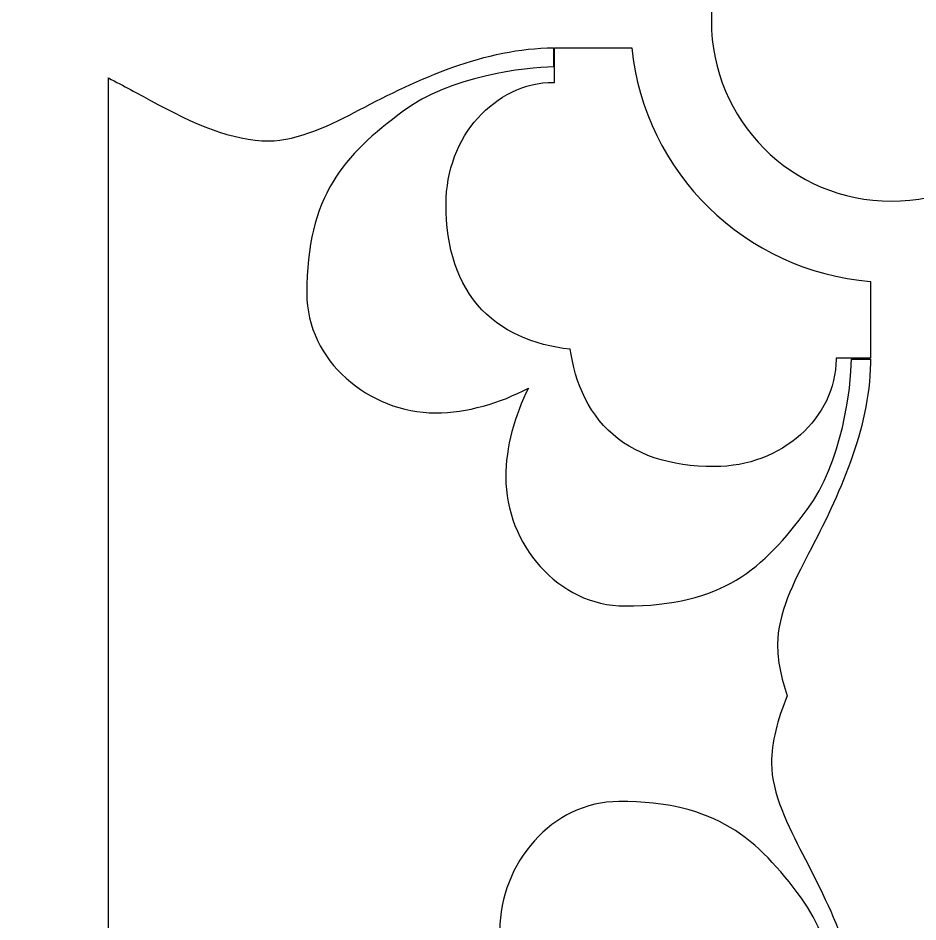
# Model space of a CAD drawing. Header units: centimetres. Extents: x -9.9 to 7.5, y -9.5 to 6.6.
# Drawn here: x 5.596 to 6.441, y 4.645 to 5.494 of the extents above; entities that cross this region are included whole.
import ezdxf

# ---------------------------------------------------------------- set-up
doc = ezdxf.new("R2010")
doc.units = ezdxf.units.CM
doc.header["$MEASUREMENT"] = 0
doc.layers.add('layer 1', color=7, linetype='Continuous')

msp = doc.modelspace()

# ---------------------------------------------------------------- linework, layer by layer
at = {"layer": 'layer 1', "color": 242}
for points, knots in [([(-0.77341, -9.47414), (-0.77341, -9.47414), (-0.77341, 6.55374), (-0.77341, 6.55374), (-0.77341, 6.55374), (-0.77341, 6.55374), (7.53147, 6.55374), (7.53147, 6.55374), (7.53147, 6.55374), (7.53147, 6.55374), (7.53147, -9.47414), (7.53147, -9.47414), (7.53147, -9.47414), (7.53147, -9.47414), (-0.77341, -9.47414), (-0.77341, -9.47414)], [0, 0, 0, 0, 0.2, 0.2, 0.2, 0.2, 0.4, 0.4, 0.4, 0.4, 0.6, 0.6, 0.6, 0.6, 1, 1, 1, 1]), ([(6.2472, 5.49119), (6.2472, 5.5846), (6.32295, 5.66036), (6.41636, 5.66036), (6.41636, 5.66036), (6.50978, 5.66036), (6.58553, 5.5846), (6.58553, 5.49119), (6.58553, 5.49119), (6.58553, 5.39778), (6.50978, 5.32202), (6.41636, 5.32202), (6.41636, 5.32202), (6.32295, 5.32202), (6.2472, 5.39778), (6.2472, 5.49119)], [0, 0, 0, 0, 0.2, 0.2, 0.2, 0.2, 0.4, 0.4, 0.4, 0.4, 0.6, 0.6, 0.6, 0.6, 1, 1, 1, 1]), ([(5.68065, 5.43775), (5.68065, 5.43775), (5.68065, 4.25674), (5.68065, 4.25674), (5.68065, 4.25674), (5.69508, 4.26422), (5.70855, 4.27141), (5.72031, 4.27779), (5.72031, 4.27779), (5.76062, 4.30021), (5.79758, 4.31588), (5.83119, 4.31588), (5.83119, 4.31588), (5.85919, 4.31588), (5.89056, 4.30021), (5.91632, 4.28675), (5.91632, 4.28675), (5.94296, 4.27261), (5.97171, 4.25848), (6.00154, 4.24767), (6.00154, 4.24767), (6.00154, 4.24767), (6.07756, 4.24767), (6.07756, 4.24767), (6.07756, 4.24767), (6.0443, 4.25107), (5.99251, 4.26203), (5.95777, 4.28788), (5.95777, 4.28788), (5.90175, 4.32932), (5.86704, 4.36739), (5.86704, 4.45926), (5.86704, 4.45926), (5.86704, 4.52199), (5.92527, 4.57126), (5.98801, 4.57126), (5.98801, 4.57126), (6.0164, 4.57126), (6.0457, 4.563), (6.07166, 4.54991), (6.07166, 4.54991), (6.05747, 4.57677), (6.04841, 4.60751), (6.04841, 4.63725), (6.04841, 4.63725), (6.04841, 4.7), (6.09768, 4.75823), (6.16041, 4.75823), (6.16041, 4.75823), (6.25228, 4.75823), (6.29034, 4.72352), (6.33179, 4.6675), (6.33179, 4.6675), (6.36427, 4.62383), (6.37324, 4.55325), (6.37324, 4.52637), (6.37324, 4.52637), (6.37324, 4.52637), (6.39116, 4.52637), (6.39116, 4.52637), (6.39116, 4.52637), (6.39116, 4.59022), (6.36204, 4.65406), (6.33291, 4.70894), (6.33291, 4.70894), (6.31946, 4.73471), (6.30379, 4.76607), (6.30379, 4.79408), (6.30379, 4.79408), (6.30379, 4.81403), (6.30931, 4.83515), (6.31848, 4.85746), (6.31848, 4.85746), (6.31271, 4.87435), (6.30939, 4.89054), (6.30939, 4.90601), (6.30939, 4.90601), (6.30939, 4.93402), (6.32506, 4.96539), (6.33852, 4.99115), (6.33852, 4.99115), (6.36706, 5.04492), (6.39557, 5.10727), (6.39672, 5.16982), (6.39672, 5.16982), (6.39672, 5.16982), (6.39672, 5.17373), (6.39672, 5.17373), (6.39672, 5.17373), (6.39672, 5.17373), (6.37884, 5.17373), (6.37884, 5.17373), (6.37884, 5.17373), (6.37884, 5.14684), (6.36988, 5.07626), (6.33739, 5.03259), (6.33739, 5.03259), (6.29595, 4.97658), (6.25787, 4.94187), (6.16601, 4.94187), (6.16601, 4.94187), (6.10328, 4.94187), (6.054, 5.00009), (6.054, 5.06284), (6.054, 5.06284), (6.054, 5.09122), (6.06227, 5.12053), (6.07536, 5.14649), (6.07536, 5.14649), (6.0485, 5.1323), (6.01775, 5.12323), (5.98801, 5.12323), (5.98801, 5.12323), (5.92527, 5.12323), (5.86704, 5.17251), (5.86704, 5.23524), (5.86704, 5.23524), (5.86704, 5.3271), (5.90175, 5.36517), (5.95777, 5.40662), (5.95777, 5.40662), (6.00144, 5.4391), (6.07201, 5.44807), (6.0989, 5.44807), (6.0989, 5.44807), (6.0989, 5.44807), (6.0989, 5.46599), (6.0989, 5.46599), (6.0989, 5.46599), (6.03504, 5.46599), (5.97121, 5.43686), (5.91632, 5.40773), (5.91632, 5.40773), (5.89056, 5.39429), (5.85919, 5.37862), (5.83119, 5.37862), (5.83119, 5.37862), (5.79758, 5.37862), (5.76062, 5.39429), (5.72031, 5.41671), (5.72031, 5.41671), (5.70855, 5.42308), (5.69508, 5.43027), (5.68065, 5.43775)], [0, 0, 0, 0, 0.027027, 0.027027, 0.027027, 0.027027, 0.054054, 0.054054, 0.054054, 0.054054, 0.081081, 0.081081, 0.081081, 0.081081, 0.108108, 0.108108, 0.108108, 0.108108, 0.135135, 0.135135, 0.135135, 0.135135, 0.162162, 0.162162, 0.162162, 0.162162, 0.189189, 0.189189, 0.189189, 0.189189, 0.216216, 0.216216, 0.216216, 0.216216, 0.243243, 0.243243, 0.243243, 0.243243, 0.27027, 0.27027, 0.27027, 0.27027, 0.297297, 0.297297, 0.297297, 0.297297, 0.324324, 0.324324, 0.324324, 0.324324, 0.351351, 0.351351, 0.351351, 0.351351, 0.378378, 0.378378, 0.378378, 0.378378, 0.405405, 0.405405, 0.405405, 0.405405, 0.432432, 0.432432, 0.432432, 0.432432, 0.459459, 0.459459, 0.459459, 0.459459, 0.486486, 0.486486, 0.486486, 0.486486, 0.513514, 0.513514, 0.513514, 0.513514, 0.540541, 0.540541, 0.540541, 0.540541, 0.567568, 0.567568, 0.567568, 0.567568, 0.594595, 0.594595, 0.594595, 0.594595, 0.621622, 0.621622, 0.621622, 0.621622, 0.648649, 0.648649, 0.648649, 0.648649, 0.675676, 0.675676, 0.675676, 0.675676, 0.702703, 0.702703, 0.702703, 0.702703, 0.72973, 0.72973, 0.72973, 0.72973, 0.756757, 0.756757, 0.756757, 0.756757, 0.783784, 0.783784, 0.783784, 0.783784, 0.810811, 0.810811, 0.810811, 0.810811, 0.837838, 0.837838, 0.837838, 0.837838, 0.864865, 0.864865, 0.864865, 0.864865, 0.891892, 0.891892, 0.891892, 0.891892, 0.918919, 0.918919, 0.918919, 0.918919, 0.945946, 0.945946, 0.945946, 0.945946, 1, 1, 1, 1]), ([(6.17241, 5.46599), (6.17241, 5.46599), (6.09988, 5.46599), (6.09988, 5.46599), (6.09988, 5.46599), (6.09988, 5.46599), (6.09988, 5.43363), (6.09988, 5.43363), (6.09988, 5.43363), (6.09988, 5.43363), (6.09851, 5.43363), (6.09851, 5.43363), (6.09851, 5.43363), (6.09851, 5.43363), (6.09378, 5.43349), (6.09378, 5.43349), (6.09378, 5.43349), (6.09378, 5.43349), (6.0887, 5.43303), (6.0887, 5.43303), (6.0887, 5.43303), (6.0887, 5.43303), (6.08368, 5.43228), (6.08368, 5.43228), (6.08368, 5.43228), (6.08368, 5.43228), (6.07873, 5.43124), (6.07873, 5.43124), (6.07873, 5.43124), (6.07873, 5.43124), (6.07386, 5.42993), (6.07386, 5.42993), (6.07386, 5.42993), (6.07386, 5.42993), (6.06908, 5.42836), (6.06908, 5.42836), (6.06908, 5.42836), (6.06908, 5.42836), (6.0644, 5.42654), (6.0644, 5.42654), (6.0644, 5.42654), (6.0644, 5.42654), (6.05982, 5.42447), (6.05982, 5.42447), (6.05982, 5.42447), (6.05982, 5.42447), (6.05535, 5.42216), (6.05535, 5.42216), (6.05535, 5.42216), (6.05535, 5.42216), (6.05101, 5.41963), (6.05101, 5.41963), (6.05101, 5.41963), (6.05101, 5.41963), (6.04679, 5.41688), (6.04679, 5.41688), (6.04679, 5.41688), (6.04679, 5.41688), (6.0427, 5.41392), (6.0427, 5.41392), (6.0427, 5.41392), (6.0427, 5.41392), (6.03875, 5.41075), (6.03875, 5.41075), (6.03875, 5.41075), (6.03875, 5.41075), (6.03494, 5.40738), (6.03494, 5.40738), (6.03494, 5.40738), (6.03494, 5.40738), (6.03127, 5.40381), (6.03127, 5.40381), (6.03127, 5.40381), (6.03127, 5.40381), (6.02777, 5.40006), (6.02777, 5.40006), (6.02777, 5.40006), (6.02777, 5.40006), (6.02442, 5.39613), (6.02442, 5.39613), (6.02442, 5.39613), (6.02442, 5.39613), (6.02124, 5.39203), (6.02124, 5.39203), (6.02124, 5.39203), (6.02124, 5.39203), (6.01822, 5.38775), (6.01822, 5.38775), (6.01822, 5.38775), (6.01822, 5.38775), (6.01539, 5.38331), (6.01539, 5.38331), (6.01539, 5.38331), (6.01539, 5.38331), (6.01275, 5.3787), (6.01275, 5.3787), (6.01275, 5.3787), (6.01275, 5.3787), (6.01029, 5.37395), (6.01029, 5.37395), (6.01029, 5.37395), (6.01029, 5.37395), (6.00804, 5.36904), (6.00804, 5.36904), (6.00804, 5.36904), (6.00804, 5.36904), (6.006, 5.364), (6.006, 5.364), (6.006, 5.364), (6.006, 5.364), (6.00416, 5.35881), (6.00416, 5.35881), (6.00416, 5.35881), (6.00416, 5.35881), (6.00255, 5.3535), (6.00255, 5.3535), (6.00255, 5.3535), (6.00255, 5.3535), (6.00117, 5.34805), (6.00117, 5.34805), (6.00117, 5.34805), (6.00117, 5.34805), (6.00003, 5.3425), (6.00003, 5.3425), (6.00003, 5.3425), (6.00003, 5.3425), (5.99913, 5.33683), (5.99913, 5.33683), (5.99913, 5.33683), (5.99913, 5.33683), (5.99848, 5.33107), (5.99848, 5.33107), (5.99848, 5.33107), (5.99848, 5.33107), (5.99808, 5.32521), (5.99808, 5.32521), (5.99808, 5.32521), (5.99808, 5.32521), (5.99795, 5.31934), (5.99795, 5.31934), (5.99795, 5.31934), (5.99795, 5.31934), (5.99807, 5.3116), (5.99807, 5.3116), (5.99807, 5.3116), (5.99807, 5.3116), (5.99844, 5.30414), (5.99844, 5.30414), (5.99844, 5.30414), (5.99844, 5.30414), (5.99907, 5.29686), (5.99907, 5.29686), (5.99907, 5.29686), (5.99907, 5.29686), (5.99995, 5.28978), (5.99995, 5.28978), (5.99995, 5.28978), (5.99995, 5.28978), (6.00108, 5.28288), (6.00108, 5.28288), (6.00108, 5.28288), (6.00108, 5.28288), (6.00249, 5.27616), (6.00249, 5.27616), (6.00249, 5.27616), (6.00249, 5.27616), (6.00416, 5.26962), (6.00416, 5.26962), (6.00416, 5.26962), (6.00416, 5.26962), (6.0061, 5.26328), (6.0061, 5.26328), (6.0061, 5.26328), (6.0061, 5.26328), (6.00832, 5.25712), (6.00832, 5.25712), (6.00832, 5.25712), (6.00832, 5.25712), (6.01083, 5.25116), (6.01083, 5.25116), (6.01083, 5.25116), (6.01083, 5.25116), (6.01361, 5.2454), (6.01361, 5.2454), (6.01361, 5.2454), (6.01361, 5.2454), (6.01667, 5.23987), (6.01667, 5.23987), (6.01667, 5.23987), (6.01667, 5.23987), (6.02001, 5.23456), (6.02001, 5.23456), (6.02001, 5.23456), (6.02001, 5.23456), (6.02362, 5.22948), (6.02362, 5.22948), (6.02362, 5.22948), (6.02362, 5.22948), (6.0275, 5.22465), (6.0275, 5.22465), (6.0275, 5.22465), (6.0275, 5.22465), (6.03162, 5.22008), (6.03162, 5.22008), (6.03162, 5.22008), (6.03162, 5.22008), (6.03598, 5.21578), (6.03598, 5.21578), (6.03598, 5.21578), (6.03598, 5.21578), (6.04057, 5.21175), (6.04057, 5.21175), (6.04057, 5.21175), (6.04057, 5.21175), (6.04537, 5.208), (6.04537, 5.208), (6.04537, 5.208), (6.04537, 5.208), (6.05036, 5.20452), (6.05036, 5.20452), (6.05036, 5.20452), (6.05036, 5.20452), (6.05552, 5.20132), (6.05552, 5.20132), (6.05552, 5.20132), (6.05552, 5.20132), (6.06084, 5.19839), (6.06084, 5.19839), (6.06084, 5.19839), (6.06084, 5.19839), (6.06632, 5.19573), (6.06632, 5.19573), (6.06632, 5.19573), (6.06632, 5.19573), (6.07193, 5.19333), (6.07193, 5.19333), (6.07193, 5.19333), (6.07193, 5.19333), (6.07766, 5.19117), (6.07766, 5.19117), (6.07766, 5.19117), (6.07766, 5.19117), (6.08352, 5.18926), (6.08352, 5.18926), (6.08352, 5.18926), (6.08352, 5.18926), (6.08949, 5.18757), (6.08949, 5.18757), (6.08949, 5.18757), (6.08949, 5.18757), (6.09557, 5.18611), (6.09557, 5.18611), (6.09557, 5.18611), (6.09557, 5.18611), (6.10175, 5.18486), (6.10175, 5.18486), (6.10175, 5.18486), (6.10175, 5.18486), (6.10803, 5.18381), (6.10803, 5.18381), (6.10803, 5.18381), (6.10803, 5.18381), (6.11442, 5.18296), (6.11442, 5.18296), (6.11442, 5.18296), (6.11442, 5.18296), (6.11461, 5.18294), (6.11461, 5.18294), (6.11461, 5.18294), (6.11461, 5.18294), (6.11537, 5.17813), (6.11537, 5.17813), (6.11537, 5.17813), (6.11537, 5.17813), (6.11658, 5.17187), (6.11658, 5.17187), (6.11658, 5.17187), (6.11658, 5.17187), (6.118, 5.16571), (6.118, 5.16571), (6.118, 5.16571), (6.118, 5.16571), (6.11965, 5.15967), (6.11965, 5.15967), (6.11965, 5.15967), (6.11965, 5.15967), (6.12153, 5.15373), (6.12153, 5.15373), (6.12153, 5.15373), (6.12153, 5.15373), (6.12365, 5.14793), (6.12365, 5.14793), (6.12365, 5.14793), (6.12365, 5.14793), (6.12602, 5.14224), (6.12602, 5.14224), (6.12602, 5.14224), (6.12602, 5.14224), (6.12865, 5.13669), (6.12865, 5.13669), (6.12865, 5.13669), (6.12865, 5.13669), (6.13155, 5.1313), (6.13155, 5.1313), (6.13155, 5.1313), (6.13155, 5.1313), (6.13473, 5.12606), (6.13473, 5.12606), (6.13473, 5.12606), (6.13473, 5.12606), (6.13819, 5.121), (6.13819, 5.121), (6.13819, 5.121), (6.13819, 5.121), (6.14193, 5.11613), (6.14193, 5.11613), (6.14193, 5.11613), (6.14193, 5.11613), (6.14595, 5.11147), (6.14595, 5.11147), (6.14595, 5.11147), (6.14595, 5.11147), (6.15026, 5.10703), (6.15026, 5.10703), (6.15026, 5.10703), (6.15026, 5.10703), (6.15482, 5.10284), (6.15482, 5.10284), (6.15482, 5.10284), (6.15482, 5.10284), (6.15966, 5.0989), (6.15966, 5.0989), (6.15966, 5.0989), (6.15966, 5.0989), (6.16475, 5.09523), (6.16475, 5.09523), (6.16475, 5.09523), (6.16475, 5.09523), (6.17008, 5.09183), (6.17008, 5.09183), (6.17008, 5.09183), (6.17008, 5.09183), (6.17565, 5.08871), (6.17565, 5.08871), (6.17565, 5.08871), (6.17565, 5.08871), (6.18143, 5.08588), (6.18143, 5.08588), (6.18143, 5.08588), (6.18143, 5.08588), (6.18743, 5.08333), (6.18743, 5.08333), (6.18743, 5.08333), (6.18743, 5.08333), (6.19362, 5.08107), (6.19362, 5.08107), (6.19362, 5.08107), (6.19362, 5.08107), (6.20001, 5.0791), (6.20001, 5.0791), (6.20001, 5.0791), (6.20001, 5.0791), (6.20659, 5.0774), (6.20659, 5.0774), (6.20659, 5.0774), (6.20659, 5.0774), (6.21336, 5.07597), (6.21336, 5.07597), (6.21336, 5.07597), (6.21336, 5.07597), (6.22031, 5.07481), (6.22031, 5.07481), (6.22031, 5.07481), (6.22031, 5.07481), (6.22745, 5.07391), (6.22745, 5.07391), (6.22745, 5.07391), (6.22745, 5.07391), (6.23478, 5.07328), (6.23478, 5.07328), (6.23478, 5.07328), (6.23478, 5.07328), (6.2423, 5.0729), (6.2423, 5.0729), (6.2423, 5.0729), (6.2423, 5.0729), (6.25011, 5.07278), (6.25011, 5.07278), (6.25011, 5.07278), (6.25011, 5.07278), (6.25597, 5.07291), (6.25597, 5.07291), (6.25597, 5.07291), (6.25597, 5.07291), (6.26184, 5.0733), (6.26184, 5.0733), (6.26184, 5.0733), (6.26184, 5.0733), (6.2676, 5.07395), (6.2676, 5.07395), (6.2676, 5.07395), (6.2676, 5.07395), (6.27327, 5.07486), (6.27327, 5.07486), (6.27327, 5.07486), (6.27327, 5.07486), (6.27882, 5.076), (6.27882, 5.076), (6.27882, 5.076), (6.27882, 5.076), (6.28427, 5.07738), (6.28427, 5.07738), (6.28427, 5.07738), (6.28427, 5.07738), (6.28959, 5.07899), (6.28959, 5.07899), (6.28959, 5.07899), (6.28959, 5.07899), (6.29477, 5.08083), (6.29477, 5.08083), (6.29477, 5.08083), (6.29477, 5.08083), (6.29981, 5.08287), (6.29981, 5.08287), (6.29981, 5.08287), (6.29981, 5.08287), (6.30472, 5.08512), (6.30472, 5.08512), (6.30472, 5.08512), (6.30472, 5.08512), (6.30948, 5.08757), (6.30948, 5.08757), (6.30948, 5.08757), (6.30948, 5.08757), (6.31408, 5.09022), (6.31408, 5.09022), (6.31408, 5.09022), (6.31408, 5.09022), (6.31852, 5.09305), (6.31852, 5.09305), (6.31852, 5.09305), (6.31852, 5.09305), (6.3228, 5.09606), (6.3228, 5.09606), (6.3228, 5.09606), (6.3228, 5.09606), (6.32691, 5.09924), (6.32691, 5.09924), (6.32691, 5.09924), (6.32691, 5.09924), (6.33084, 5.10259), (6.33084, 5.10259), (6.33084, 5.10259), (6.33084, 5.10259), (6.33459, 5.1061), (6.33459, 5.1061), (6.33459, 5.1061), (6.33459, 5.1061), (6.33815, 5.10976), (6.33815, 5.10976), (6.33815, 5.10976), (6.33815, 5.10976), (6.34152, 5.11357), (6.34152, 5.11357), (6.34152, 5.11357), (6.34152, 5.11357), (6.34469, 5.11753), (6.34469, 5.11753), (6.34469, 5.11753), (6.34469, 5.11753), (6.34766, 5.12162), (6.34766, 5.12162), (6.34766, 5.12162), (6.34766, 5.12162), (6.35041, 5.12584), (6.35041, 5.12584), (6.35041, 5.12584), (6.35041, 5.12584), (6.35295, 5.13018), (6.35295, 5.13018), (6.35295, 5.13018), (6.35295, 5.13018), (6.35525, 5.13465), (6.35525, 5.13465), (6.35525, 5.13465), (6.35525, 5.13465), (6.35732, 5.13922), (6.35732, 5.13922), (6.35732, 5.13922), (6.35732, 5.13922), (6.35915, 5.1439), (6.35915, 5.1439), (6.35915, 5.1439), (6.35915, 5.1439), (6.36072, 5.14868), (6.36072, 5.14868), (6.36072, 5.14868), (6.36072, 5.14868), (6.36203, 5.15356), (6.36203, 5.15356), (6.36203, 5.15356), (6.36203, 5.15356), (6.36306, 5.15851), (6.36306, 5.15851), (6.36306, 5.15851), (6.36306, 5.15851), (6.36381, 5.16353), (6.36381, 5.16353), (6.36381, 5.16353), (6.36381, 5.16353), (6.36427, 5.1686), (6.36427, 5.1686), (6.36427, 5.1686), (6.36427, 5.1686), (6.36441, 5.17334), (6.36441, 5.17334), (6.36441, 5.17334), (6.36441, 5.17334), (6.36441, 5.17471), (6.36441, 5.17471), (6.36441, 5.17471), (6.36441, 5.17471), (6.39672, 5.17471), (6.39672, 5.17471), (6.39672, 5.17471), (6.39672, 5.17471), (6.39672, 5.24673), (6.39672, 5.24673), (6.39672, 5.24673), (6.27882, 5.25608), (6.18438, 5.34885), (6.17241, 5.46599)], [0, 0, 0, 0, 0.007463, 0.007463, 0.007463, 0.007463, 0.014925, 0.014925, 0.014925, 0.014925, 0.022388, 0.022388, 0.022388, 0.022388, 0.029851, 0.029851, 0.029851, 0.029851, 0.037313, 0.037313, 0.037313, 0.037313, 0.044776, 0.044776, 0.044776, 0.044776, 0.052239, 0.052239, 0.052239, 0.052239, 0.059701, 0.059701, 0.059701, 0.059701, 0.067164, 0.067164, 0.067164, 0.067164, 0.074627, 0.074627, 0.074627, 0.074627, 0.08209, 0.08209, 0.08209, 0.08209, 0.089552, 0.089552, 0.089552, 0.089552, 0.097015, 0.097015, 0.097015, 0.097015, 0.104478, 0.104478, 0.104478, 0.104478, 0.11194, 0.11194, 0.11194, 0.11194, 0.119403, 0.119403, 0.119403, 0.119403, 0.126866, 0.126866, 0.126866, 0.126866, 0.134328, 0.134328, 0.134328, 0.134328, 0.141791, 0.141791, 0.141791, 0.141791, 0.149254, 0.149254, 0.149254, 0.149254, 0.156716, 0.156716, 0.156716, 0.156716, 0.164179, 0.164179, 0.164179, 0.164179, 0.171642, 0.171642, 0.171642, 0.171642, 0.179104, 0.179104, 0.179104, 0.179104, 0.186567, 0.186567, 0.186567, 0.186567, 0.19403, 0.19403, 0.19403, 0.19403, 0.201493, 0.201493, 0.201493, 0.201493, 0.208955, 0.208955, 0.208955, 0.208955, 0.216418, 0.216418, 0.216418, 0.216418, 0.223881, 0.223881, 0.223881, 0.223881, 0.231343, 0.231343, 0.231343, 0.231343, 0.238806, 0.238806, 0.238806, 0.238806, 0.246269, 0.246269, 0.246269, 0.246269, 0.253731, 0.253731, 0.253731, 0.253731, 0.261194, 0.261194, 0.261194, 0.261194, 0.268657, 0.268657, 0.268657, 0.268657, 0.276119, 0.276119, 0.276119, 0.276119, 0.283582, 0.283582, 0.283582, 0.283582, 0.291045, 0.291045, 0.291045, 0.291045, 0.298507, 0.298507, 0.298507, 0.298507, 0.30597, 0.30597, 0.30597, 0.30597, 0.313433, 0.313433, 0.313433, 0.313433, 0.320896, 0.320896, 0.320896, 0.320896, 0.328358, 0.328358, 0.328358, 0.328358, 0.335821, 0.335821, 0.335821, 0.335821, 0.343284, 0.343284, 0.343284, 0.343284, 0.350746, 0.350746, 0.350746, 0.350746, 0.358209, 0.358209, 0.358209, 0.358209, 0.365672, 0.365672, 0.365672, 0.365672, 0.373134, 0.373134, 0.373134, 0.373134, 0.380597, 0.380597, 0.380597, 0.380597, 0.38806, 0.38806, 0.38806, 0.38806, 0.395522, 0.395522, 0.395522, 0.395522, 0.402985, 0.402985, 0.402985, 0.402985, 0.410448, 0.410448, 0.410448, 0.410448, 0.41791, 0.41791, 0.41791, 0.41791, 0.425373, 0.425373, 0.425373, 0.425373, 0.432836, 0.432836, 0.432836, 0.432836, 0.440299, 0.440299, 0.440299, 0.440299, 0.447761, 0.447761, 0.447761, 0.447761, 0.455224, 0.455224, 0.455224, 0.455224, 0.462687, 0.462687, 0.462687, 0.462687, 0.470149, 0.470149, 0.470149, 0.470149, 0.477612, 0.477612, 0.477612, 0.477612, 0.485075, 0.485075, 0.485075, 0.485075, 0.492537, 0.492537, 0.492537, 0.492537, 0.5, 0.5, 0.5, 0.5, 0.507463, 0.507463, 0.507463, 0.507463, 0.514925, 0.514925, 0.514925, 0.514925, 0.522388, 0.522388, 0.522388, 0.522388, 0.529851, 0.529851, 0.529851, 0.529851, 0.537313, 0.537313, 0.537313, 0.537313, 0.544776, 0.544776, 0.544776, 0.544776, 0.552239, 0.552239, 0.552239, 0.552239, 0.559701, 0.559701, 0.559701, 0.559701, 0.567164, 0.567164, 0.567164, 0.567164, 0.574627, 0.574627, 0.574627, 0.574627, 0.58209, 0.58209, 0.58209, 0.58209, 0.589552, 0.589552, 0.589552, 0.589552, 0.597015, 0.597015, 0.597015, 0.597015, 0.604478, 0.604478, 0.604478, 0.604478, 0.61194, 0.61194, 0.61194, 0.61194, 0.619403, 0.619403, 0.619403, 0.619403, 0.626866, 0.626866, 0.626866, 0.626866, 0.634328, 0.634328, 0.634328, 0.634328, 0.641791, 0.641791, 0.641791, 0.641791, 0.649254, 0.649254, 0.649254, 0.649254, 0.656716, 0.656716, 0.656716, 0.656716, 0.664179, 0.664179, 0.664179, 0.664179, 0.671642, 0.671642, 0.671642, 0.671642, 0.679104, 0.679104, 0.679104, 0.679104, 0.686567, 0.686567, 0.686567, 0.686567, 0.69403, 0.69403, 0.69403, 0.69403, 0.701493, 0.701493, 0.701493, 0.701493, 0.708955, 0.708955, 0.708955, 0.708955, 0.716418, 0.716418, 0.716418, 0.716418, 0.723881, 0.723881, 0.723881, 0.723881, 0.731343, 0.731343, 0.731343, 0.731343, 0.738806, 0.738806, 0.738806, 0.738806, 0.746269, 0.746269, 0.746269, 0.746269, 0.753731, 0.753731, 0.753731, 0.753731, 0.761194, 0.761194, 0.761194, 0.761194, 0.768657, 0.768657, 0.768657, 0.768657, 0.776119, 0.776119, 0.776119, 0.776119, 0.783582, 0.783582, 0.783582, 0.783582, 0.791045, 0.791045, 0.791045, 0.791045, 0.798507, 0.798507, 0.798507, 0.798507, 0.80597, 0.80597, 0.80597, 0.80597, 0.813433, 0.813433, 0.813433, 0.813433, 0.820896, 0.820896, 0.820896, 0.820896, 0.828358, 0.828358, 0.828358, 0.828358, 0.835821, 0.835821, 0.835821, 0.835821, 0.843284, 0.843284, 0.843284, 0.843284, 0.850746, 0.850746, 0.850746, 0.850746, 0.858209, 0.858209, 0.858209, 0.858209, 0.865672, 0.865672, 0.865672, 0.865672, 0.873134, 0.873134, 0.873134, 0.873134, 0.880597, 0.880597, 0.880597, 0.880597, 0.88806, 0.88806, 0.88806, 0.88806, 0.895522, 0.895522, 0.895522, 0.895522, 0.902985, 0.902985, 0.902985, 0.902985, 0.910448, 0.910448, 0.910448, 0.910448, 0.91791, 0.91791, 0.91791, 0.91791, 0.925373, 0.925373, 0.925373, 0.925373, 0.932836, 0.932836, 0.932836, 0.932836, 0.940299, 0.940299, 0.940299, 0.940299, 0.947761, 0.947761, 0.947761, 0.947761, 0.955224, 0.955224, 0.955224, 0.955224, 0.962687, 0.962687, 0.962687, 0.962687, 0.970149, 0.970149, 0.970149, 0.970149, 0.977612, 0.977612, 0.977612, 0.977612, 0.985075, 0.985075, 0.985075, 0.985075, 1, 1, 1, 1])]:
    msp.add_open_spline(points, degree=3, knots=knots, dxfattribs=at)

doc.saveas('drawing.dxf')
